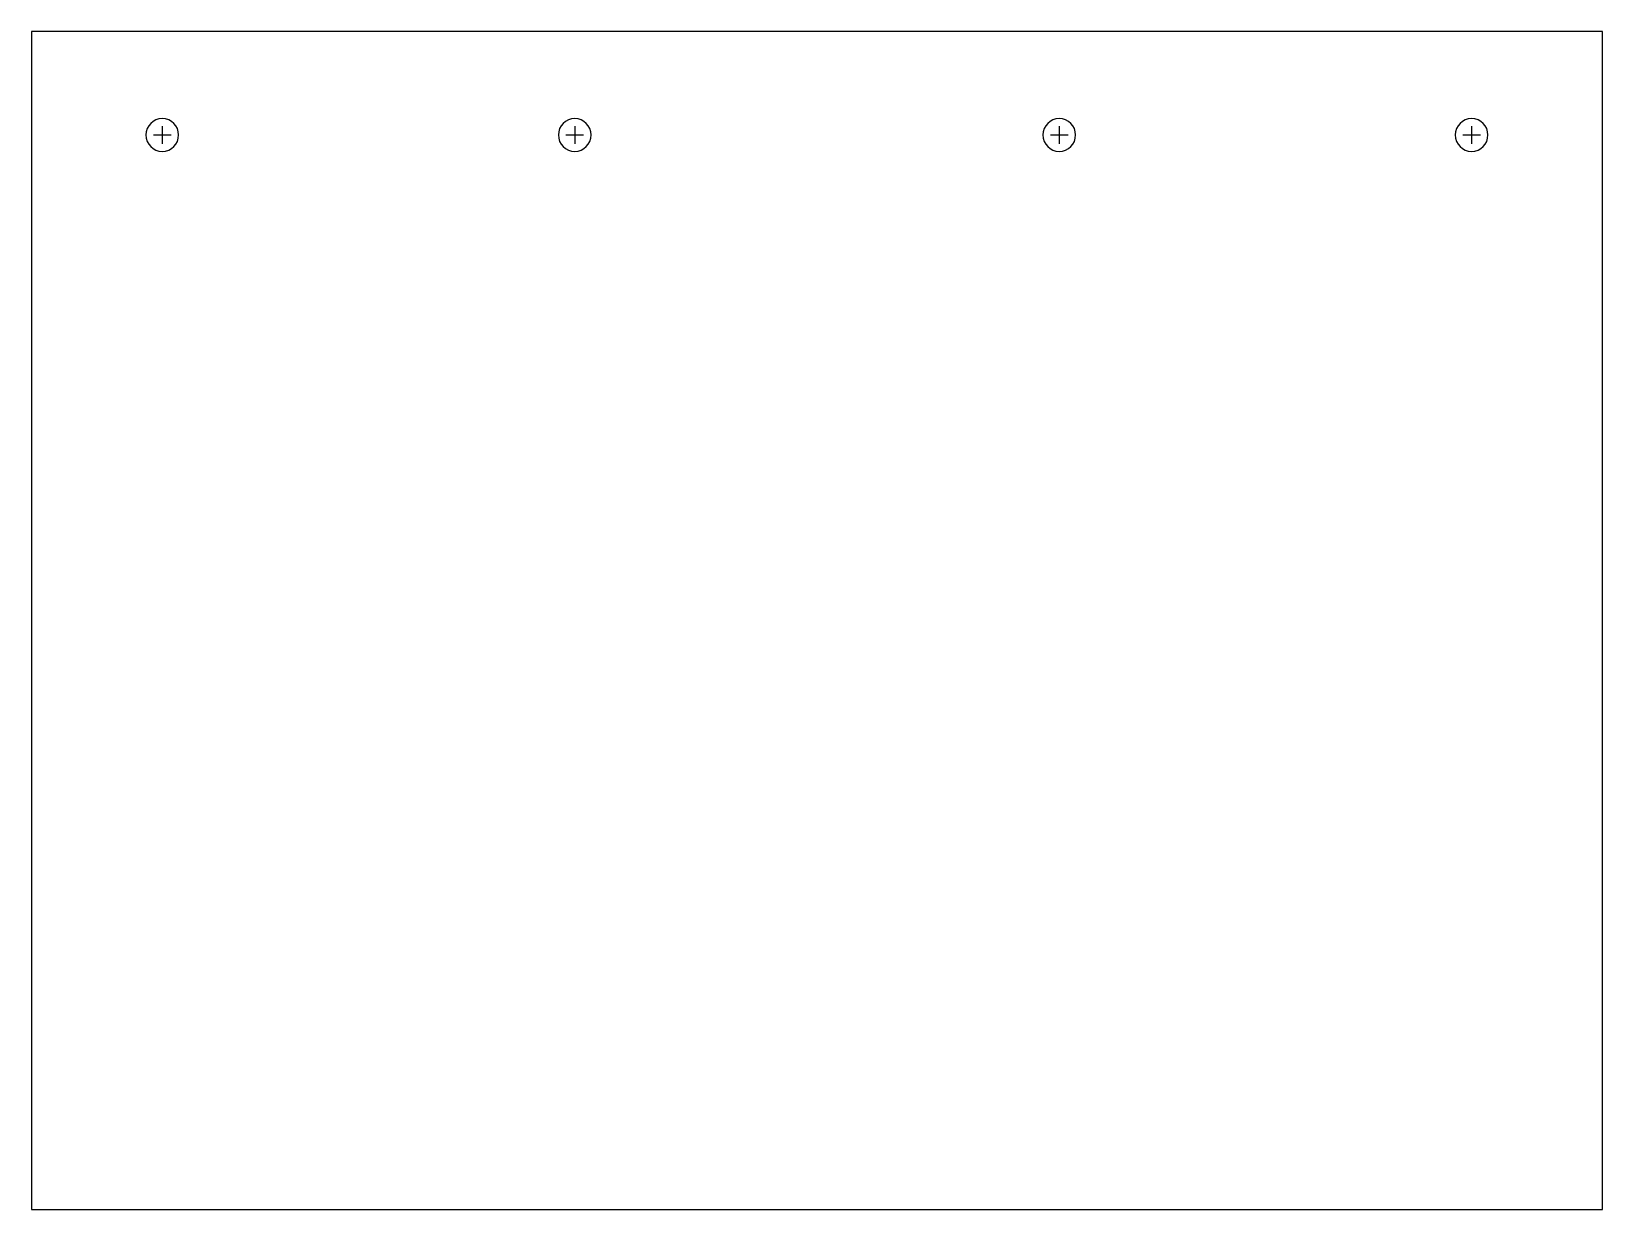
# Model space of a CAD drawing. Header units: inches. Extents: x 1 to 13, y -11.8 to -2.8.
import ezdxf

# ---------------------------------------------------------------- set-up
doc = ezdxf.new("R2010")
doc.units = ezdxf.units.IN
doc.layers.get('0').update_dxf_attribs({"linetype": 'CONTINUOUS'})

msp = doc.modelspace()

# ---------------------------------------------------------------- linework, layer by layer
for p, q in [((1.949, -3.592), (2.083, -3.592)), ((2.016, -3.525), (2.016, -3.659)), ((5.099, -3.592), (5.233, -3.592)), ((5.166, -3.525), (5.166, -3.659)), ((8.8, -3.592), (8.934, -3.592)), ((8.867, -3.525), (8.867, -3.659)), ((11.949, -3.592), (12.083, -3.592)), ((12.016, -3.525), (12.016, -3.659))]:
    msp.add_line(p, q)
msp.add_lwpolyline([(1.016, -2.801), (1.016, -11.801), (13.016, -11.801), (13.016, -2.801)], close=True)
for points in [[(2.016, -3.717), (1.947, -3.717), (1.891, -3.661), (1.891, -3.592), (1.891, -3.523), (1.947, -3.467), (2.016, -3.467), (2.086, -3.467), (2.141, -3.523), (2.141, -3.592), (2.141, -3.661), (2.086, -3.717), (2.016, -3.717)], [(5.166, -3.717), (5.097, -3.717), (5.041, -3.661), (5.041, -3.592), (5.041, -3.523), (5.097, -3.467), (5.166, -3.467), (5.235, -3.467), (5.291, -3.523), (5.291, -3.592), (5.291, -3.661), (5.235, -3.717), (5.166, -3.717)], [(8.867, -3.717), (8.798, -3.717), (8.742, -3.661), (8.742, -3.592), (8.742, -3.523), (8.798, -3.467), (8.867, -3.467), (8.936, -3.467), (8.992, -3.523), (8.992, -3.592), (8.992, -3.661), (8.936, -3.717), (8.867, -3.717)], [(12.016, -3.717), (11.947, -3.717), (11.891, -3.661), (11.891, -3.592), (11.891, -3.523), (11.947, -3.467), (12.016, -3.467), (12.086, -3.467), (12.141, -3.523), (12.141, -3.592), (12.141, -3.661), (12.086, -3.717), (12.016, -3.717)]]:
    msp.add_open_spline(points, degree=3, knots=[0, 0, 0, 0, 1, 1, 1, 2, 2, 2, 3, 3, 3, 4, 4, 4, 4])

doc.saveas('drawing.dxf')
